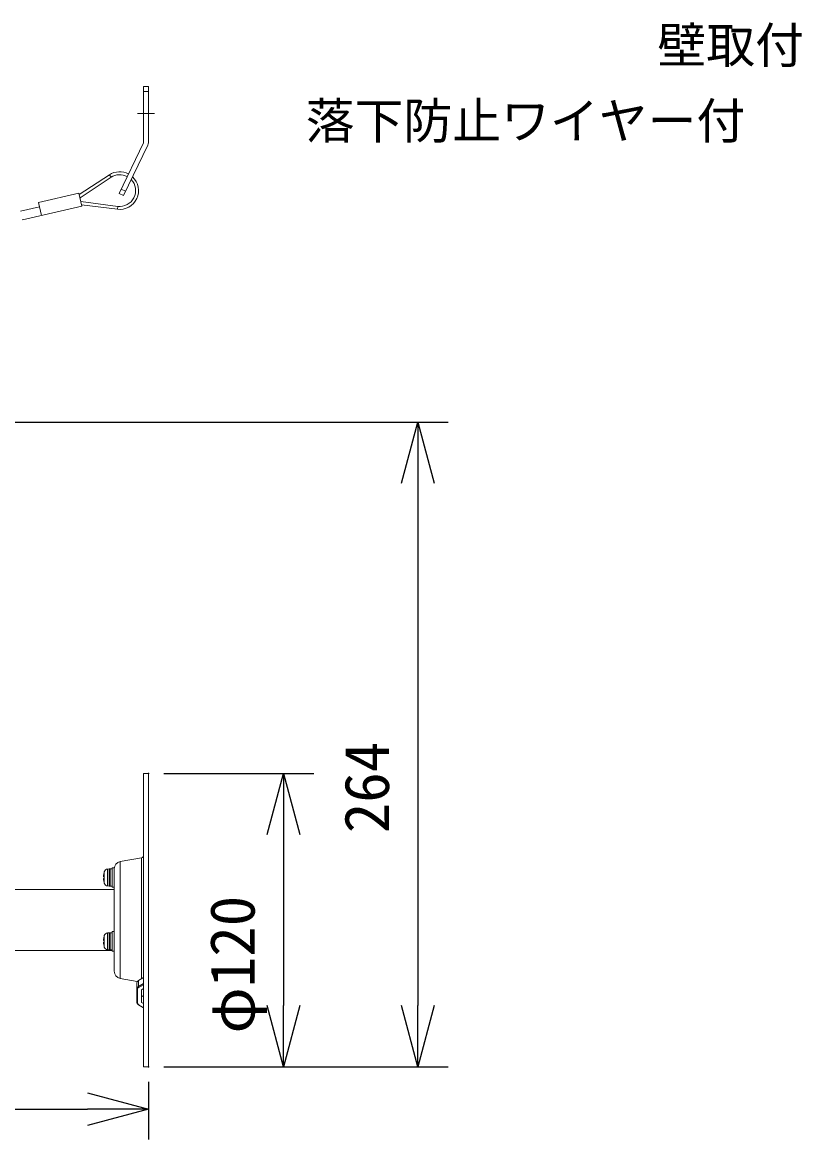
# Model space of a CAD drawing. Units: millimetres, scale not verified. Extents: x -62 to 62, y -56 to 57.
# Drawn here: x 29.83 to 61.74, y 3.03 to 48.74 of the extents above; entities that cross this region are included whole.
import ezdxf
from ezdxf.enums import TextEntityAlignment as Align

# ---------------------------------------------------------------- set-up
doc = ezdxf.new("R2010")
doc.units = ezdxf.units.MM
doc.header["$LTSCALE"] = 0.125
doc.header["$PDMODE"] = 32
doc.header["$PDSIZE"] = 0.025
for name, color, linetype in [('0-0_0', 7, 'Continuous'), ('0-1_DEFPOINTS', 7, 'Continuous'), ('0-4_TOUROKU', 7, 'Continuous'), ('0-6_SUNPO', 7, 'Continuous')]:
    doc.layers.add(name, color=color, linetype=linetype)
doc.layers.add('0-5_GAIKEI', color=1, linetype='Continuous', lineweight=18)
doc.styles.add('ＭＳ ゴシック', font='')
doc.styles.get('ＭＳ ゴシック').set_extended_font_data('MS Gothic')

# ---------------------------------------------------------------- blocks, each defined once
blk = doc.blocks.new('_OPEN30')
at = {"layer": '0-0_0'}
blk.add_line((0, 0), (-1, 0), dxfattribs=at)
blk.add_lwpolyline([(-1, 0.26795), (0, 0), (-1, -0.26795)], dxfattribs=at)
blk = doc.blocks.new('D1')
at = {"layer": '0-1_DEFPOINTS'}
for p in [(488.3776, 94.0471), (514.3661, 67.8777), (514.3661, 66.1429)]:
    blk.add_point(p, dxfattribs=at)
at = {"layer": '0-6_SUNPO'}
for p, q in [((488.3776, 93.4221), (488.3776, 64.8929)), ((514.3661, 67.2527), (514.3661, 64.8929)), ((490.8776, 66.1429), (511.8661, 66.1429))]:
    blk.add_line(p, q, dxfattribs=at)
at = {"layer": '0-6_SUNPO', "xscale": 2.5, "yscale": 2.5, "rotation": 180}
blk.add_blockref('_OPEN30', (488.3776, 66.1429), dxfattribs=at)
at = {"layer": '0-6_SUNPO', "xscale": 2.5, "yscale": 2.5}
blk.add_blockref('_OPEN30', (514.3661, 66.1429), dxfattribs=at)
at = {"layer": '0-6_SUNPO', "style": 'ＭＳ ゴシック'}
blk.add_text('260', height=1.833, dxfattribs=at).set_placement((497.8004, 66.7679), align=Align.BOTTOM_LEFT)
blk = doc.blocks.new('D2')
at = {"layer": '0-1_DEFPOINTS'}
for p in [(514.3661, 79.8777), (514.3661, 67.8777), (519.891, 67.8777)]:
    blk.add_point(p, dxfattribs=at)
at = {"layer": '0-6_SUNPO'}
for p, q in [((514.9911, 79.8777), (521.141, 79.8777)), ((519.891, 77.3777), (519.891, 70.3777)), ((514.9911, 67.8777), (521.141, 67.8777))]:
    blk.add_line(p, q, dxfattribs=at)
at = {"layer": '0-6_SUNPO', "xscale": 2.5, "yscale": 2.5}
for p, rotation in [((519.891, 79.8777), 90), ((519.891, 67.8777), 270)]:
    blk.add_blockref('_OPEN30', p, dxfattribs=dict(at, rotation=rotation))
at = {"layer": '0-6_SUNPO', "style": 'ＭＳ ゴシック'}
blk.add_text('φ120', height=1.833, rotation=90, dxfattribs=at).set_placement((519.266, 69.2348), align=Align.BOTTOM_LEFT)
blk = doc.blocks.new('D6')
at = {"layer": '0-1_DEFPOINTS'}
for p in [(498.9165, 94.2477), (514.3661, 67.8777), (525.391, 67.8777)]:
    blk.add_point(p, dxfattribs=at)
at = {"layer": '0-6_SUNPO'}
for p, q in [((499.5415, 94.2477), (526.641, 94.2477)), ((525.391, 91.7477), (525.391, 70.3777)), ((514.9911, 67.8777), (526.641, 67.8777))]:
    blk.add_line(p, q, dxfattribs=at)
at = {"layer": '0-6_SUNPO', "xscale": 2.5, "yscale": 2.5}
for p, rotation in [((525.391, 94.2477), 90), ((525.391, 67.8777), 270)]:
    blk.add_blockref('_OPEN30', p, dxfattribs=dict(at, rotation=rotation))
at = {"layer": '0-6_SUNPO', "style": 'ＭＳ ゴシック'}
blk.add_text('264', height=1.833, rotation=90, dxfattribs=at).set_placement((524.766, 77.4317), align=Align.BOTTOM_LEFT)

msp = doc.modelspace()

# ---------------------------------------------------------------- linework, layer by layer
at = {"layer": '0-5_GAIKEI'}
for p, q in [((34.9967, 46.1118), (34.7967, 46.1118)), ((34.7967, 46.1118), (34.7967, 43.8164)), ((34.9967, 45.9118), (34.7967, 45.9118)), ((34.9967, 43.8164), (34.9967, 46.1118)), ((33.7957, 41.7411), (34.7947, 43.8077)), ((33.9758, 41.654), (34.9748, 43.7206)), ((32.1661, 41.6921), (33.3987, 42.5015)), ((32.1949, 41.5675), (33.4646, 42.4012)), ((33.3987, 42.5015), (33.4646, 42.4012)), ((32.153, 41.7488), (30.4968, 41.3655)), ((32.2747, 41.2227), (32.153, 41.7488)), ((33.7957, 41.7411), (33.9758, 41.654)), ((33.8828, 41.9211), (34.0628, 41.8341)), ((30.5373, 41.1901), (29.758, 41.0097)), ((29.8391, 40.659), (32.2747, 41.2227)), ((30.6185, 40.8394), (30.4968, 41.3655)), ((32.2328, 41.4041), (33.7396, 41.213)), ((32.2616, 41.2795), (33.7245, 41.094)), ((33.7245, 41.094), (33.7396, 41.213)), ((29.8342, 40.6805), (29.8391, 40.659)), ((33.8446, 14.4033), (33.8446, 9.6203)), ((34.7141, 9.6141), (34.7141, 14.5567)), ((33.1804, 13.9568), (33.1811, 13.9568)), ((33.1878, 13.9863), (33.1878, 13.5173)), ((33.3248, 14.097), (33.3957, 14.1007)), ((33.3248, 14.097), (33.3248, 13.4066)), ((33.3957, 13.4029), (33.3957, 14.1007)), ((33.3967, 14.1007), (33.3957, 14.1007)), ((33.4167, 14.0918), (33.4167, 13.4118)), ((33.4267, 14.1018), (33.4267, 13.4018)), ((33.5067, 14.1018), (33.4267, 14.1018)), ((33.5067, 13.4018), (33.5067, 14.1018)), ((33.5167, 13.3518), (33.5167, 14.1518)), ((33.5967, 14.1518), (33.5167, 14.1518)), ((33.1811, 13.5468), (33.1804, 13.5468)), ((33.3248, 13.4066), (33.3957, 13.4029)), ((33.3967, 13.4029), (33.3957, 13.4029)), ((33.5067, 13.4018), (33.4267, 13.4018)), ((33.5967, 13.3518), (33.5167, 13.3518)), ((33.3248, 11.487), (33.3957, 11.4907)), ((33.3248, 11.487), (33.3248, 10.7966)), ((33.3957, 10.7929), (33.3957, 11.4907)), ((33.3967, 11.4907), (33.3957, 11.4907)), ((33.4167, 11.4818), (33.4167, 10.8018)), ((33.4267, 11.4918), (33.4267, 10.7918)), ((33.5067, 11.4918), (33.4267, 11.4918)), ((33.5067, 10.7918), (33.5067, 11.4918)), ((33.5167, 10.7418), (33.5167, 11.5418)), ((33.5967, 11.5418), (33.5167, 11.5418)), ((33.1804, 11.3468), (33.1811, 11.3468)), ((33.1878, 11.3763), (33.1878, 10.9073)), ((33.1811, 10.9368), (33.1804, 10.9368)), ((33.3248, 10.7966), (33.3957, 10.7929)), ((33.3967, 10.7929), (33.3957, 10.7929)), ((33.5067, 10.7918), (33.4267, 10.7918)), ((33.5967, 10.7418), (33.5167, 10.7418)), ((34.7967, 9.6559), (34.5882, 9.5321)), ((34.5921, 9.5417), (34.7967, 9.6631)), ((34.5167, 8.6601), (34.5167, 9.4238)), ((34.5467, 8.6389), (34.5467, 9.1622)), ((34.7967, 9.3666), (34.6074, 9.2542)), ((34.7167, 9.1622), (34.7967, 9.2096)), ((34.7167, 9.1622), (34.7167, 8.6389)), ((34.7967, 8.8743), (34.7167, 8.9218)), ((34.7967, 8.9005), (34.7968, 8.8995)), ((34.6074, 8.5468), (34.7967, 8.4345)), ((34.7967, 8.5914), (34.7167, 8.6389)), ((34.7967, 8.4056), (34.7968, 8.4044))]:
    msp.add_line(p, q, dxfattribs=at)
at = {"layer": '0-5_GAIKEI', "color": 3}
msp.add_line((34.5467, 45.0118), (35.2467, 45.0118), dxfattribs=at)
at = {"layer": '0-5_GAIKEI', "color": 7}
for p, q in [((34.7967, 18.0118), (34.7967, 6.0118)), ((34.7967, 18.0118), (34.9967, 18.0118)), ((34.9967, 6.0118), (34.9967, 18.0118)), ((34.7141, 14.5567), (33.8446, 14.4033)), ((33.5967, 14.1518), (33.5967, 9.9157)), ((33.5967, 13.2618), (19.0467, 13.2618)), ((33.5167, 10.7618), (19.0467, 10.7618)), ((34.542, 9.4973), (33.8446, 9.6203)), ((34.7967, 6.0118), (34.9967, 6.0118))]:
    msp.add_line(p, q, dxfattribs=at)
at = {"layer": '0-5_GAIKEI'}
for points in [[(33.1614, 13.8368), (33.1595, 13.8038), (33.1598, 13.792), (33.1604, 13.7885), (33.1608, 13.7874), (33.161, 13.787), (33.1614, 13.7868), (33.1811, 13.7868)], [(33.1614, 13.6668), (33.1595, 13.6998), (33.1598, 13.7116), (33.1606, 13.7158)], [(33.1614, 13.7868), (33.1612, 13.7869), (33.161, 13.7871), (33.1607, 13.7876), (33.1603, 13.789), (33.1597, 13.7935), (33.1603, 13.8235), (33.1614, 13.8368)], [(33.1811, 13.7168), (33.1614, 13.7168), (33.1612, 13.7167), (33.161, 13.7166), (33.1607, 13.716), (33.1603, 13.7146), (33.1597, 13.7101), (33.1603, 13.6801), (33.1614, 13.6668)], [(33.1614, 11.2268), (33.1595, 11.1938), (33.1598, 11.182), (33.1604, 11.1785), (33.1608, 11.1774), (33.161, 11.177), (33.1614, 11.1768), (33.1811, 11.1768)], [(33.1614, 11.0568), (33.1595, 11.0898), (33.1598, 11.1017), (33.1604, 11.1052), (33.1608, 11.1062), (33.161, 11.1066), (33.1614, 11.1068)], [(33.1614, 11.1768), (33.1612, 11.1769), (33.161, 11.1771), (33.1607, 11.1776), (33.1603, 11.179), (33.1597, 11.1835), (33.1603, 11.2135), (33.1614, 11.2268)], [(33.1811, 11.1068), (33.1614, 11.1068), (33.1612, 11.1067), (33.161, 11.1066), (33.1607, 11.106), (33.1603, 11.1046), (33.1597, 11.1001), (33.1603, 11.0701), (33.1614, 11.0568)], [(34.5921, 9.5417), (34.5672, 9.524), (34.5467, 9.5034), (34.5314, 9.4808), (34.5205, 9.4529), (34.5167, 9.4238)], [(34.5882, 9.5321), (34.558, 9.5099), (34.5355, 9.4836), (34.5215, 9.4544), (34.5167, 9.4238)], [(34.5882, 9.2917), (34.558, 9.2695), (34.5355, 9.2431), (34.5215, 9.214), (34.5167, 9.1834)], [(34.5167, 9.1834), (34.5173, 9.1792), (34.519, 9.1753), (34.5218, 9.1716), (34.5255, 9.1684), (34.5301, 9.1657), (34.5352, 9.1638), (34.5409, 9.1626), (34.5467, 9.1622)], [(34.6074, 9.2542), (34.5819, 9.2353), (34.5627, 9.213), (34.5508, 9.1882), (34.5467, 9.1622)], [(34.5921, 9.5417), (34.59, 9.5396), (34.5886, 9.5363), (34.5882, 9.5321)], [(34.5882, 9.5321), (34.5882, 9.2917), (34.7967, 9.4155)], [(34.5882, 9.2917), (34.5885, 9.2873), (34.5896, 9.2824), (34.5914, 9.2772), (34.5938, 9.2719), (34.5967, 9.2668), (34.6001, 9.2621), (34.6037, 9.2578), (34.6074, 9.2542)], [(34.5167, 8.6601), (34.5173, 8.656), (34.519, 8.652), (34.5218, 8.6483), (34.5255, 8.6451), (34.5301, 8.6425), (34.5352, 8.6405), (34.5409, 8.6393), (34.5467, 8.6389)], [(34.7967, 8.4208), (34.5921, 8.5422), (34.5672, 8.5599), (34.5467, 8.5805), (34.5314, 8.6032), (34.5205, 8.631), (34.5167, 8.6601)], [(34.5467, 8.6389), (34.5508, 8.6129), (34.5627, 8.5881), (34.5819, 8.5657), (34.6074, 8.5468)], [(34.5921, 8.5422), (34.5945, 8.5414), (34.5974, 8.5415), (34.6005, 8.5424), (34.6039, 8.5442), (34.6074, 8.5468)]]:
    msp.add_lwpolyline(points, dxfattribs=at)
for centre, radius, start, end in [((34.7767, 43.8164), 0.02, 334.20001, 0), ((34.7767, 43.8164), 0.22, 334.20001, 0.00001), ((33.8214, 41.8579), 0.77, 62.13627, 123.29211), ((33.8214, 41.8579), 0.65, 61.75499, 123.29211), ((33.8214, 41.8579), 0.77, 262.77215, 46.99804), ((33.8214, 41.8579), 0.65, 262.77215, 43.69196), ((34.0567, 13.7518), 0.8993, 166.82357, 174.57653), ((34.0567, 13.7518), 0.9, 164.89936, 166.83372), ((34.0567, 13.7518), 0.8763, 177.71107, 182.28893), ((33.3326, 13.9472), 0.15, 93, 164.89936), ((33.3967, 14.0807), 0.02, 0, 90), ((33.4267, 14.0918), 0.01, 90, 179.99999), ((33.5067, 14.0918), 0.01, 0, 90), ((34.0567, 13.7518), 0.8993, 185.42347, 193.17643), ((34.0567, 13.7518), 0.9, 193.16628, 195.10064), ((33.3326, 13.5564), 0.15, 195.10064, 267), ((33.3967, 13.4229), 0.02, 270, 0), ((33.4267, 13.4118), 0.01, 179.99999, 270), ((33.5067, 13.4118), 0.01, 270, 0), ((33.3326, 11.3372), 0.15, 93, 164.89936), ((33.3967, 11.4707), 0.02, 0, 90), ((33.4267, 11.4818), 0.01, 90, 180), ((33.5067, 11.4818), 0.01, 0, 90), ((34.0567, 11.1418), 0.8993, 166.82357, 174.57653), ((34.0567, 11.1418), 0.8993, 185.42347, 193.17643), ((34.0567, 11.1418), 0.9, 164.89936, 166.83372), ((34.0567, 11.1418), 0.8763, 177.71107, 182.28893), ((34.0567, 11.1418), 0.9, 193.16628, 195.10064), ((33.3326, 10.9464), 0.15, 195.10064, 267), ((33.3967, 10.8129), 0.02, 270, 0), ((33.4267, 10.8018), 0.01, 179.99999, 270), ((33.5067, 10.8018), 0.01, 270, 0)]:
    msp.add_arc(centre, radius, start, end, dxfattribs=at)
at = {"layer": '0-5_GAIKEI', "color": 7}
for centre, radius, start, end in [((34.6967, 14.6551), 0.1, 280, 0), ((33.8967, 14.1079), 0.3, 100, 179.797), ((33.8967, 9.9157), 0.3, 179.99999, 260)]:
    msp.add_arc(centre, radius, start, end, dxfattribs=at)

# ---------------------------------------------------------------- block references
at = {"layer": '0-6_SUNPO'}
for name in ['D1', 'D6', 'D2']:
    msp.add_blockref(name, (-479.3694, -61.8659), dxfattribs=at)

# ---------------------------------------------------------------- texts
at = {"layer": '0-4_TOUROKU', "style": 'ＭＳ ゴシック'}
for s, p in [('壁取付', (55.8333, 46.6333)), ('落下防止ワイヤー付', (41.4333, 43.5397))]:
    msp.add_text(s, height=1.466, dxfattribs=at).set_placement(p, align=Align.BOTTOM_LEFT)

doc.saveas('drawing.dxf')
